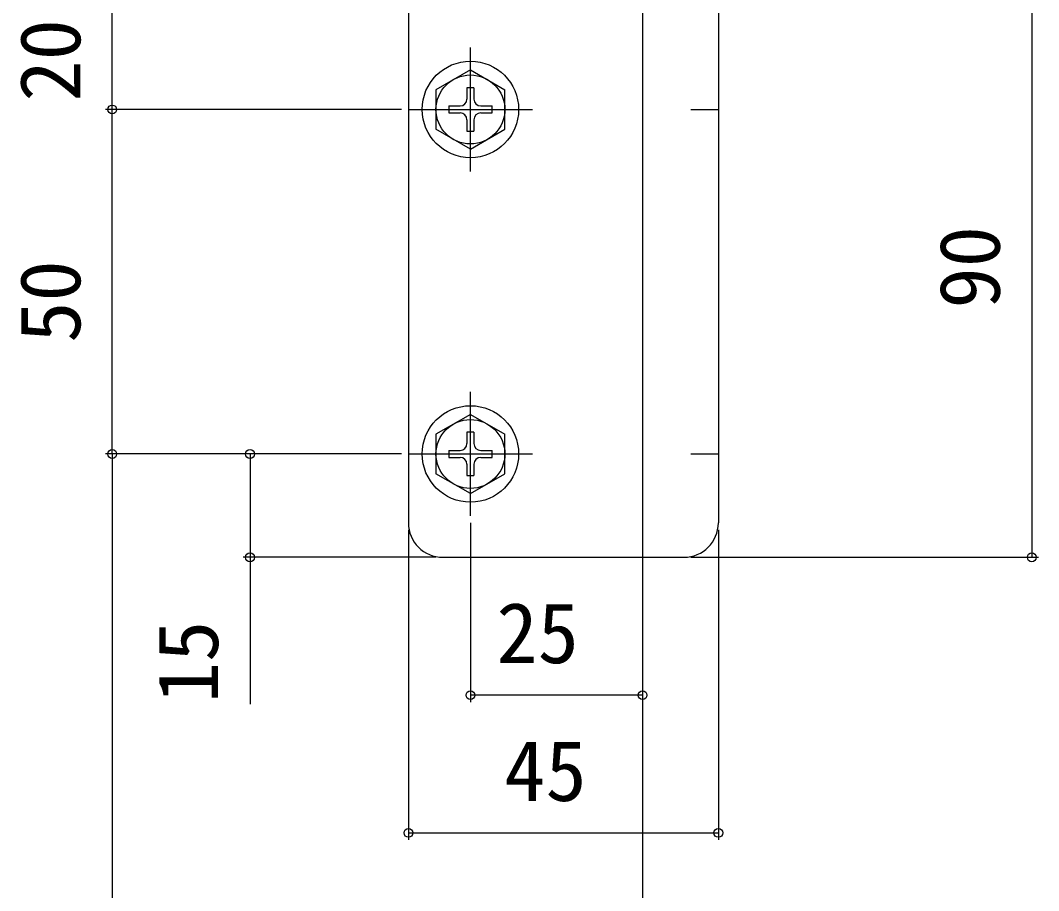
# Model space of a CAD drawing. Units: millimetres, scale not verified. Extents: x -525 to 525, y -785 to 780.
# Drawn here: x -378.3 to -230.5, y 396.8 to 523.1 of the extents above; entities that cross this region are included whole.
import ezdxf
from ezdxf.enums import TextEntityAlignment as Align

# ---------------------------------------------------------------- set-up
doc = ezdxf.new("R2010")
doc.units = ezdxf.units.MM
doc.header["$LTSCALE"] = 4
for name, color, linetype in [('0-3_YKK_12', 2, 'Continuous'), ('0-4_YKK_13', 4, 'Continuous'), ('0-5_YKK_D', 6, 'Continuous')]:
    doc.layers.add(name, color=color, linetype=linetype)
doc.styles.add('ＭＳ ゴシック', font='')
doc.styles.get('ＭＳ ゴシック').set_extended_font_data('MS Gothic')

msp = doc.modelspace()

# ---------------------------------------------------------------- linework, layer by layer
at = {"layer": '0-3_YKK_12'}
msp.add_line((-288, 617.203), (-288, 13.203), dxfattribs=at)
at = {"layer": '0-4_YKK_13'}
for p, q in [((-322, 535.203), (-322, 450.203)), ((-277, 535.203), (-277, 450.203)), ((-313, 501.203), (-313, 519.203)), ((-313, 515.953), (-318, 513.066)), ((-313, 515.953), (-308, 513.066)), ((-318, 513.066), (-318, 507.34)), ((-313.5, 513.353), (-313.5, 511.703)), ((-312.5, 513.353), (-313.5, 513.353)), ((-312.5, 513.353), (-312.5, 511.703)), ((-308, 507.34), (-308, 513.066)), ((-322, 510.203), (-304, 510.203)), ((-322, 510.203), (-318, 510.203)), ((-316.15, 510.703), (-314.5, 510.703)), ((-316.15, 510.703), (-316.15, 509.703)), ((-311.5, 510.703), (-309.85, 510.703)), ((-309.85, 509.703), (-309.85, 510.703)), ((-281, 510.203), (-277, 510.203)), ((-316.15, 509.703), (-314.5, 509.703)), ((-313.5, 508.703), (-313.5, 507.053)), ((-312.5, 508.703), (-312.5, 507.053)), ((-311.5, 509.703), (-309.85, 509.703)), ((-313, 504.453), (-318, 507.34)), ((-313, 504.453), (-308, 507.34)), ((-313.5, 507.053), (-312.5, 507.053)), ((-313, 451.203), (-313, 469.203)), ((-313, 465.953), (-318, 463.066)), ((-313, 465.953), (-308, 463.066)), ((-318, 463.066), (-318, 457.34)), ((-313.5, 463.353), (-313.5, 461.703)), ((-312.5, 463.353), (-313.5, 463.353)), ((-312.5, 463.353), (-312.5, 461.703)), ((-308, 457.34), (-308, 463.066)), ((-322, 460.203), (-304, 460.203)), ((-322, 460.203), (-318, 460.203)), ((-316.15, 460.703), (-314.5, 460.703)), ((-316.15, 460.703), (-316.15, 459.703)), ((-311.5, 460.703), (-309.85, 460.703)), ((-309.85, 459.703), (-309.85, 460.703)), ((-281, 460.203), (-277, 460.203)), ((-316.15, 459.703), (-314.5, 459.703)), ((-313.5, 458.703), (-313.5, 457.053)), ((-312.5, 458.703), (-312.5, 457.053)), ((-311.5, 459.703), (-309.85, 459.703)), ((-313, 454.453), (-318, 457.34)), ((-313.5, 457.053), (-312.5, 457.053)), ((-313, 454.453), (-308, 457.34)), ((-288, 449.203), (-288, 445.203)), ((-317, 445.203), (-282, 445.203))]:
    msp.add_line(p, q, dxfattribs=at)
for centre, radius in [((-313, 510.203), 7), ((-313, 510.203), 5), ((-313, 460.203), 7), ((-313, 460.203), 5)]:
    msp.add_circle(centre, radius, dxfattribs=at)
for centre, radius, start, end in [((-314.5, 511.703), 1, 270, 0), ((-311.5, 511.703), 1, 180, 270), ((-314.5, 508.703), 1, 0, 90), ((-311.5, 508.703), 1, 90, 180), ((-314.5, 461.703), 1, 270, 0), ((-311.5, 461.703), 1, 180, 270), ((-314.5, 458.703), 1, 0, 90), ((-311.5, 458.703), 1, 90, 180), ((-317, 450.203), 5, 180, 270), ((-282, 450.203), 5, 270, 0)]:
    msp.add_arc(centre, radius, start, end, dxfattribs=at)
at = {"layer": '0-5_YKK_D'}
for p, q in [((-231.5, 535.203), (-231.5, 445.203)), ((-365, 510.203), (-365, 530.203)), ((-323, 510.203), (-366, 510.203)), ((-323, 510.203), (-366, 510.203)), ((-365, 460.203), (-365, 510.203)), ((-323, 460.203), (-366, 460.203)), ((-323, 460.203), (-366, 460.203)), ((-365, 460.203), (-365, 275.203)), ((-323, 460.203), (-346, 460.203)), ((-313, 450.203), (-313, 424.203)), ((-322, 449.203), (-322, 404.203)), ((-277, 449.203), (-277, 404.203)), ((-318, 445.203), (-346, 445.203)), ((-281, 445.203), (-230.5, 445.203)), ((-288, 435.203), (-288, 424.203)), ((-288, 425.203), (-313, 425.203)), ((-322, 405.203), (-277, 405.203))]:
    msp.add_line(p, q, dxfattribs=at)
msp.add_lwpolyline([(-345, 460.203), (-345, 445.203), (-345, 423.88)], dxfattribs=at)
for centre in [(-365, 510.203), (-365, 510.203), (-365, 460.203), (-365, 460.203), (-345, 460.203), (-345, 445.203), (-231.5, 445.203), (-313, 425.203), (-288, 425.203), (-322, 405.203), (-277, 405.203)]:
    msp.add_circle(centre, 0.637, dxfattribs=at)

# ---------------------------------------------------------------- texts
at = {"layer": '0-5_YKK_D', "style": 'ＭＳ ゴシック'}
for s, p in [('20', (-367, 511.339)), ('90', (-233.5, 481.305)), ('50', (-367, 476.339)), ('15', (-347, 424.039))]:
    msp.add_text(s, height=8.798, rotation=90, dxfattribs=at).set_placement(p, align=Align.BOTTOM_LEFT)
for s, p in [('25', (-309.227, 427.203)), ('45', (-308.091, 407.203))]:
    msp.add_text(s, height=8.798, dxfattribs=at).set_placement(p, align=Align.BOTTOM_LEFT)

doc.saveas('drawing.dxf')
